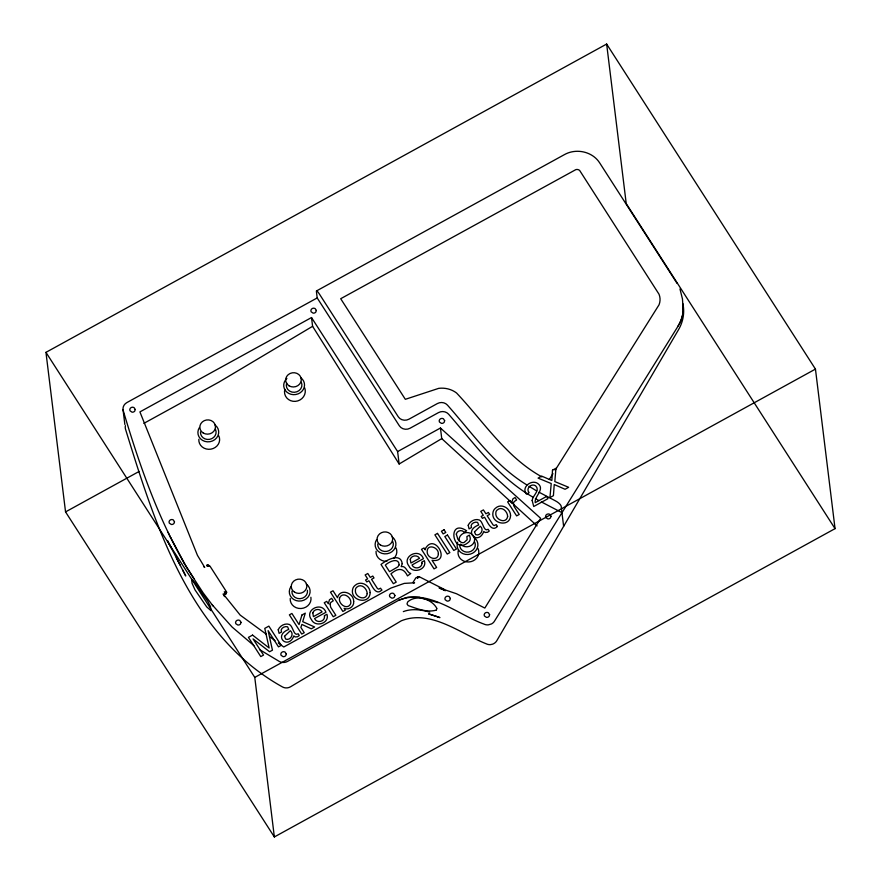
<?xml version="1.0" encoding="UTF-8"?>
<svg xmlns="http://www.w3.org/2000/svg" width="881" height="881" viewBox="0 0 881 881"><rect width="100%" height="100%" fill="white"/><g stroke="black" fill="none" stroke-linecap="round" stroke-linejoin="round"><path stroke-width="1.32" d="M679.978 288.968L682.467 299L683.227 311.026A39.094 35.636 -7 0 1 678.15 326.014L494.395 621.281A7.599 6.927 -7 0 1 491.488 623.935L488.327 624.86A7.918 7.213 -7 0 1 483.801 624.012C458.087 614.839 427.913 588.034 398.763 600.247L287.459 661.455A7.83 7.136 -7 0 1 279.475 661.532L259.499 649.572M224.721 593.045C228.058 595.523 224.512 588.993 225.481 594.466C224.743 590.699 225.14 594.708 225.525 593.398C224.325 592.439 227.838 593.243 224.875 592.539C226.241 593.816 226.681 592.913 224.875 592.539M253.915 645.619L232.088 627.03L212.288 604.939L203.159 592.88L186.75 567.65L170.793 537.828M417.385 577.639C420.6 575.205 415.777 580.072 417.869 576.846C415.248 578.046 419.048 577.341 417.22 577.363C417.154 577.98 417.869 576.163 417.649 577.87M441.018 588.519L439.068 587.88L445.29 590.744M206.98 565.503L209.017 565.536L207.354 566.009L207.784 564.941L207.553 566.307L209.182 565.745L207.553 566.307L207.211 564.985L208.907 565.789L207.553 566.307L207.211 564.985M207.52 565.635C208.852 565.822 207.597 564.875 207.354 566.009M225.305 592.946L226.241 593.673L224.919 592.638M436.414 609.971L436.767 608.694M417.572 577.473L418.134 576.659L417.726 577.771M413.057 582.33L415.942 577.683M278.297 643.02L283.748 647.006L390.933 588.067L404.247 583.398L414.599 582.782L413.365 582.936M549.315 479.473L552.971 473.681M555.162 470.201L659.054 304.782A16.882 15.384 -7 0 0 659.032 294.243L579.698 170.518A3.81 3.469 -7 0 0 575.789 169.648L340.694 298.714L405.326 399.313L438.749 388.345A23.457 21.375 -7 0 1 456.523 392.959C483.889 421.889 506.101 457.107 541.87 476.874M416.988 577.628L418.794 577.011L417.924 577.352M443.572 589.576L444.035 589.796M207.762 565.646L208.819 565.349L207.993 565.734M203.819 566.758L204.733 567.441L197.432 555.305L139.914 411.912L311.511 317.545L312.59 326.311L219.16 381.969L143.867 423.365M399.137 464.001L441.755 438.617L440.445 428.023L397.617 451.568L399.137 464.001L312.59 326.311M436.073 610.17C426.955 612.791 416.856 608.617 408.134 605.566L407 603.937L407.694 601.943C416.162 594.135 431.822 598.882 436.855 608.386M45.955 352.356L606.646 44.05L815.454 369.095L835.045 528.644L274.354 836.95L65.546 511.905L45.955 352.356L254.774 677.412L274.354 836.95M526.86 484.924C494.23 465.058 472.293 433.1 447.394 405.051A7.819 7.125 -7 0 0 437.405 403.542L408.949 419.191A7.83 7.136 -7 0 1 398.278 416.812L319.34 293.957A6.519 1.079 61.2 0 0 316.411 291.545L317.193 297.932L126.886 402.573A7.83 7.136 -7 0 0 123.252 410.678C138.835 463.142 156.906 515.363 184.129 563.058M65.546 511.905L139.099 471.456M254.774 677.412L815.454 369.095M316.51 290.928L564.369 154.649C575.976 148.063 592.197 151.367 599.554 162.71L677.104 283.418M398.763 600.247L407.496 597.263M403.322 611.612C411.823 608.353 421.195 609.74 429.73 612.119M207.255 565.15L207.266 565.679M440.808 588.453L456.523 593.75L484.825 608.066L540.659 518.325L440.445 428.023M225.272 592.495L226.395 592.902L225.327 592.715M408.211 597.153L419.224 597.362M440.159 588.233L441.293 588.64M194.249 579.026L184.173 563.201M419.411 597.395L438.121 602.681M442.912 589.301L443.606 589.543M419.323 576.78L444.145 589.323M563.631 526.342L561.957 512.665L541.33 501.906M536.65 490.915L528.974 486.268M539.029 492.215L555.239 500.749A6.519 2.158 32.1 0 1 561.197 506.289L561.957 512.665M535.384 498.668L538.952 500.617M225.261 593.056C226.846 594.939 224.864 592.616 225.162 593.849M533.269 497.325C498.117 477.414 474.584 443.837 448.506 414.092A7.819 7.125 -7 0 0 438.507 412.594L410.05 428.243A7.83 7.136 -7 0 1 399.39 425.864L317.193 297.932M444.398 589.929L444.993 590.435M266.326 634.243L240.194 615.103L223.157 593.904L224.523 596.602M269.586 636.633L275.037 640.63M441.755 438.617L537.091 525.891M212.288 604.939L212.949 605.875M835.045 528.644L626.226 203.588L606.646 44.05M311.511 317.545L397.617 451.568M209.887 565.987L226.858 592.395M225.558 592.274L225.129 593.761L224.314 591.713M171.299 548.037L167.533 540.747L185.737 575.976L182.598 569.908M176.321 557.75L180.087 565.04M168.084 532.3L170.782 538.071M123.032 409.588L124.86 424.499M682.863 303.626A39.359 37.035 -17.4 0 1 678.546 329.659L496.785 640.729A7.687 7.235 -17.4 0 1 492.468 644.198L490.574 644.606A7.885 7.422 -17.4 0 1 486.224 643.791C460.245 633.45 430.589 609.09 401.296 620.808L290.576 686.762A7.819 7.356 -17.4 0 1 282.603 687.015C189.316 635.388 155.034 524.569 125.52 429.201A7.896 7.433 -17.4 0 1 125.432 425.644M683.227 305.751A39.094 35.636 -7 0 1 678.106 325.926M396.01 547.883A10.429 9.504 -7 0 1 393.664 558.521M386.869 561.318A10.429 9.504 -7 0 1 376.055 551.286M392.1 536.848A10.429 9.504 -7 0 1 393.851 549.898A10.429 9.504 -7 0 1 379.623 552.332A10.429 9.504 -7 0 1 376.716 539.48M218.796 435.853A10.429 9.504 -7 0 1 210.911 449.145A10.429 9.504 -7 0 1 198.842 439.256M214.876 424.829A10.429 9.504 -7 0 1 216.638 437.879A10.429 9.504 -7 0 1 202.399 440.302A10.429 9.504 -7 0 1 199.491 427.45M310.894 597.263A10.429 9.504 -7 0 1 301.049 608.518A10.429 9.504 -7 0 1 290.234 598.485M306.28 584.048A10.429 9.504 -7 0 1 308.042 597.098A10.429 9.504 -7 0 1 293.802 599.532A10.429 9.504 -7 0 1 290.895 586.68M473.097 535.274A7.819 7.125 -7 0 1 471.555 545.295A7.819 7.125 -7 0 1 460.62 544.117M459.144 541.011A7.819 7.125 -7 0 1 462.943 533.6A7.819 7.125 -7 0 1 471.787 534.062M474.694 542.068A7.819 7.125 -7 0 1 468.769 552.035A7.819 7.125 -7 0 1 459.728 544.612M392.706 541.419A7.819 7.125 -7 0 1 386.781 551.385A7.819 7.125 -7 0 1 377.74 543.962M474.077 537.498A10.429 9.504 -7 0 1 476.313 549.909A10.429 9.504 -7 0 1 463.065 553.709A10.429 9.504 -7 0 1 457.624 542.222M477.998 548.533A10.429 9.504 -7 0 1 468.857 561.968A10.429 9.504 -7 0 1 458.538 549.678M304.683 387.816A10.451 9.834 -17.4 0 1 295.333 401.362A10.451 9.834 -17.4 0 1 284.849 389.259M300.696 377.652A10.429 9.504 -7 0 1 301.93 391.296A10.429 9.504 -7 0 1 286.92 392.177A10.429 9.504 -7 0 1 286.898 378.456M307.414 590.259A7.819 7.125 -7 0 1 300.025 598.695A7.819 7.125 -7 0 1 291.919 591.162M215.482 429.388A7.819 7.125 -7 0 1 209.568 439.355A7.819 7.125 -7 0 1 200.516 431.943M301.302 382.211A7.819 7.125 -7 0 1 294.441 392.287A7.819 7.125 -7 0 1 286.71 383.059M330.056 604.025L330.683 607.24L335.859 615.301L333.249 616.744L324.252 602.725L326.73 601.36L328.283 603.782L329.461 599.774L331.652 598.32L333.249 600.809L330.782 602.45L330.056 604.025M513.425 503.194L514.052 506.41L519.239 514.471L516.629 515.903L507.621 501.895L510.099 500.529L511.652 502.952L512.841 498.943L515.022 497.49L516.618 499.968L514.163 501.619L513.425 503.194M456.314 534.084L457.867 539.293L461.126 542.3A3.711 3.381 -7 0 0 464.111 542.476L467.161 539.712L466.897 536.54L469.441 535.141L470.223 537.972A6.167 5.627 -7 0 1 469.309 541.496C452.416 557.684 446.425 517.389 466.644 530.803L464.111 532.19C461.963 529.305 456.942 530.648 456.314 534.084M353.677 601.558C354.382 606.502 348.535 610.478 344.13 608.331L345.286 610.126L342.874 611.447L330.485 592.164L333.018 590.766L337.5 597.736C339.813 587.902 353.997 592.671 353.677 601.558M370.152 592.55C369.932 605.148 349.999 601.084 352.609 589.411A7.422 6.762 -7 0 1 355.098 585.38C360.858 580.083 369.899 585.292 370.152 592.55M510.573 515.341C510.341 527.939 490.42 523.876 493.03 512.202A7.422 6.762 -7 0 1 495.518 508.172C501.267 502.875 510.308 508.084 510.573 515.341M532.157 500.474L533.721 506.509L547.982 498.668L546.55 496.444L535.207 502.677C534.128 496.168 545.394 489.351 537.895 483.603C531.739 478.901 520.814 487.259 526.464 494.131L529.118 492.677C525.395 488.57 531.419 482.942 535.582 485.794C540.571 490.552 532.62 495.408 532.157 500.474M438.364 553.874C438.176 561.693 427.01 558.411 427.164 551.781C426.811 543.357 438.771 547.046 438.364 553.874M135.233 409.478L134.76 411.053A2.742 2.5 -7 0 1 132.007 412.154L130.025 410.799A2.742 2.5 -7 0 1 134.011 407.562L135.233 409.478M174.493 521.794L174.02 523.369A2.742 2.5 -7 0 1 171.266 524.459L169.284 523.105A2.742 2.5 -7 0 1 173.271 519.878L174.493 521.794M241.009 622.338L240.535 623.913A2.742 2.5 -7 0 1 237.782 625.003L235.855 623.759A2.742 2.5 -7 0 1 239.786 620.422L241.009 622.338M286.27 653.955L285.796 655.53A2.742 2.5 -7 0 1 283.043 656.631L281.061 655.277A2.742 2.5 -7 0 1 285.048 652.039L286.27 653.955M316.323 310.442L315.839 312.017A2.742 2.5 -7 0 1 313.085 313.118L311.114 311.764A2.742 2.5 -7 0 1 315.09 308.526L316.323 310.442M312.81 612.956L313.427 616.645L322.072 611.888C320.001 608.154 313.878 608.87 312.81 612.956M394.919 595.424L394.446 596.999A2.742 2.5 -7 0 1 391.693 598.089L389.71 596.734A2.742 2.5 -7 0 1 393.697 593.508L394.919 595.424M410.271 559.358L410.898 563.047L419.532 558.301C417.462 554.567 411.339 555.283 410.271 559.358M444.641 420.678L444.233 422.175A2.742 2.5 -7 0 1 441.414 423.354L439.432 421.999A2.742 2.5 -7 0 1 443.418 418.761L444.641 420.678M450.356 598.43L449.872 600.005A2.742 2.5 -7 0 1 447.119 601.095L445.147 599.741A2.742 2.5 -7 0 1 449.123 596.514L450.356 598.43M489.605 614.674L489.131 616.248A2.742 2.5 -7 0 1 486.378 617.339L484.396 615.984A2.742 2.5 -7 0 1 488.382 612.758L489.605 614.674M550.988 516.211L550.515 517.786A2.742 2.5 -7 0 1 547.762 518.876L545.846 517.621A2.742 2.5 -7 0 1 549.766 514.295L550.988 516.211M278.231 629.761L279.079 633.351L281.513 632.007C279.64 628.605 284.75 625.741 287.591 626.809L288.748 629.419C272.273 635.796 288.318 650.53 293.836 635.895L295.113 636.952L297.635 636.732L299.276 635.509L298.163 633.769C293.549 636.754 293.175 625.851 289.243 624.42C285.092 622.9 279.828 625.785 278.231 629.761M468.207 525.296L469.055 528.886L471.489 527.554C469.617 524.14 474.727 521.288 477.568 522.345L478.713 524.955C462.25 531.331 478.295 546.066 483.812 531.441L485.09 532.487L487.6 532.267L489.252 531.045L488.14 529.305C483.526 532.3 483.151 521.387 479.22 519.955C475.068 518.435 469.804 521.332 468.207 525.296M552.508 470.157L551.836 480.486L541.672 476.114L538.06 478.108L551.231 483.548L549.931 497.6L553.411 495.684L554.237 484.528L565.062 489.274L568.652 487.303L554.821 481.577L555.955 468.263L552.508 470.157M367.223 593.607C366.011 601.701 354.36 597.054 355.428 590.039A4.108 3.744 -7 0 1 356.805 587.187C361.342 583.024 367.124 588.662 367.223 593.607M507.643 516.398C506.421 524.492 494.77 519.845 495.849 512.83A4.108 3.744 -7 0 1 497.225 509.978C501.763 505.815 507.544 511.454 507.643 516.398M418.079 577.066C417.77 578.784 419.334 575.844 418.079 577.066M324.527 616.766C324.527 621.931 316.653 623.385 314.561 618.55L325.959 612.284C321.95 601.007 303.967 609.938 311.445 619.607C315.2 627.955 330.012 623.285 326.928 614.266L324.362 615.676L324.527 616.766M421.988 563.179C421.999 568.333 414.114 569.787 412.022 564.963L423.42 558.697C419.411 547.409 401.428 556.34 408.916 566.02C412.66 574.368 427.472 569.688 424.389 560.668L421.823 562.089L421.988 563.179M284.508 636.313L285.664 639.099C290.323 640.961 294.617 633.935 290.312 630.697L284.508 636.313M474.485 531.849L475.641 534.635C480.299 536.496 484.594 529.47 480.288 526.232L474.485 531.849M339.493 598.309C338.26 604.157 347.422 610.489 350.649 603.804C352.422 597.571 342.291 590.633 339.493 598.309M402.243 563.631L401.163 566.615C406.262 565.349 406.681 572.716 410.777 573.531L407.507 575.91C403.454 567.452 397.904 567.915 390.933 573.861L396.23 582.11L393.344 583.696L380.999 564.468C385.933 560.481 400.492 551.958 402.243 563.631M425.49 548.511L425.215 549.81L424.014 547.949L421.481 549.348L434.025 568.884L436.646 567.452L432.042 560.294C451.645 563.444 434.818 532.025 425.49 548.511M301.941 614.993L299.066 624.629L291.897 613.462L289.386 614.85L301.731 634.067L304.242 632.69L300.861 627.426L301.897 624.42L311.279 628.825L314.616 626.986L302.701 621.678L305.278 613.154L301.941 614.993M399.192 564.798L397.915 566.835L389.545 571.692L385.316 565.117C388.477 562.1 398.597 556.77 399.192 564.798M191.584 579.169L192.102 583.376L195.064 589.951L206.738 606.932L210.955 610.643L210.438 606.436L207.85 601.404L194.569 582.22L191.584 579.169M381.781 590.061C375.559 596.448 371.573 584.555 368.886 580.777L366.782 581.934L365.549 580.017L367.652 578.861L365.141 574.941L367.784 573.487L370.295 577.407L372.773 576.042L374.007 577.958L371.529 579.324L377.409 588.475L378.588 589.158L380.581 588.2L381.781 590.061M497.413 526.475C491.191 532.873 487.204 520.968 484.517 517.202L482.414 518.358L481.18 516.431L483.284 515.275L480.773 511.365L483.416 509.912L485.927 513.821L488.404 512.456L489.638 514.383L487.16 515.748L493.041 524.889L494.219 525.572L496.212 524.613L497.413 526.475M252.561 635.091L248.431 637.37L260.776 656.587L263.54 655.079L253.045 638.901L269.586 651.742L272.449 650.178L268.11 630.62L278.473 646.863L281.215 645.355L268.859 626.127L264.774 628.384L269.134 647.976L252.561 635.091M437.505 533.401L434.895 534.833L447.24 554.061L449.861 552.618L437.505 533.401M444.079 529.778L441.425 531.243L443.143 533.908L445.797 532.454L444.079 529.778M447.471 535.053L444.806 536.518L453.77 550.471L456.424 549.006L447.471 535.053M437.978 616.854L428.584 613.859L439.938 617.614L437.978 616.854M380.438 545.009A7.819 7.125 -7 0 0 392.651 539.447A7.819 7.125 -7 0 0 381.506 532.675A7.819 7.125 -7 0 0 380.438 545.009M203.225 432.989A7.819 7.125 -7 0 0 215.438 427.417A7.819 7.125 -7 0 0 204.293 420.644A7.819 7.125 -7 0 0 203.225 432.989M289.045 385.812A7.819 7.125 -7 0 0 301.247 380.24A7.819 7.125 -7 0 0 290.113 373.467A7.819 7.125 -7 0 0 289.045 385.812M294.617 592.208A7.819 7.125 -7 0 0 306.83 586.647A7.819 7.125 -7 0 0 295.686 579.874A7.819 7.125 -7 0 0 294.617 592.208"/></g></svg>
